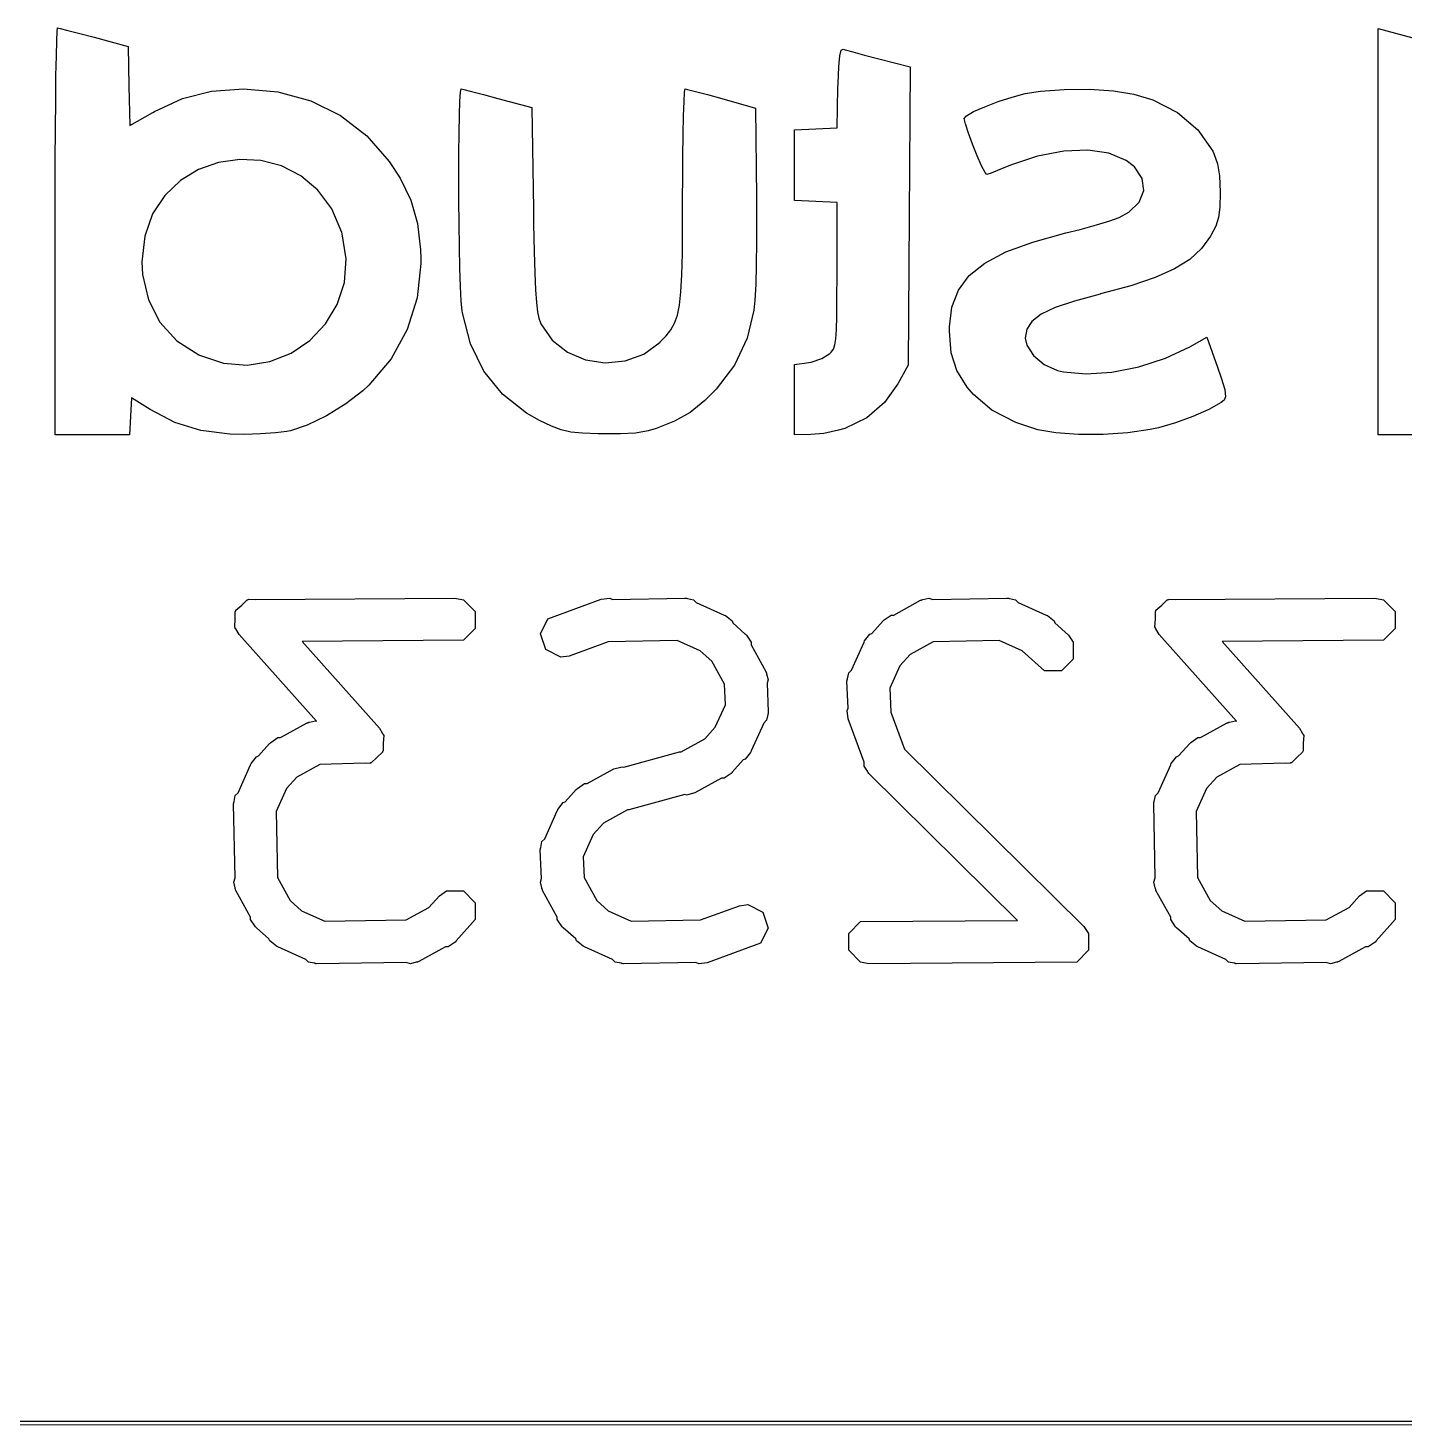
# Model space of a CAD drawing. Extents: x 139.1 to 157.9, y -115.6 to -94.4.
# Drawn here: x 145.285 to 148.628, y -115.576 to -112.181 of the extents above; entities that cross this region are included whole.
import ezdxf

# ---------------------------------------------------------------- set-up
doc = ezdxf.new("R2010")
doc.units = 0
doc.layers.add('BLACK', color=7, linetype='CONTINUOUS')

msp = doc.modelspace()

# ---------------------------------------------------------------- linework, layer by layer
at = {"layer": 'BLACK', "linetype": 'CONTINUOUS'}
for p, q in [((145.354484, -112.211873), (145.355528, -112.188871)), ((145.355528, -112.188871), (145.356635, -112.180928)), ((145.356635, -112.180928), (145.362388, -112.182089)), ((145.362388, -112.182089), (145.381557, -112.18683)), ((145.381557, -112.18683), (145.410384, -112.194357)), ((145.410384, -112.194357), (145.44523, -112.203735)), ((145.44523, -112.203735), (145.527644, -112.226205)), ((148.5646, -112.676058), (148.5646, -112.182555)), ((148.5646, -112.182555), (148.649075, -112.205079)), ((145.353522, -112.248511), (145.354484, -112.211873)), ((145.527644, -112.226205), (145.529959, -112.322119)), ((147.256743, -112.248883), (147.260152, -112.235143)), ((147.260152, -112.235143), (147.264788, -112.232301)), ((147.264788, -112.232301), (147.269597, -112.233838)), ((147.269597, -112.233838), (147.288569, -112.239176)), ((147.288569, -112.239176), (147.317214, -112.246837)), ((145.352659, -112.297363), (145.353522, -112.248511)), ((147.252684, -112.316029), (147.25433, -112.275264)), ((147.25433, -112.275264), (147.256743, -112.248883)), ((147.317214, -112.246837), (147.351445, -112.255717)), ((147.351445, -112.255717), (147.428069, -112.275315)), ((147.428069, -112.275315), (147.425618, -112.637963)), ((145.351912, -112.357005), (145.352659, -112.297363)), ((145.529959, -112.322119), (145.532274, -112.418034)), ((145.659749, -112.35242), (145.730074, -112.334594)), ((145.730074, -112.334594), (145.807852, -112.328937)), ((145.807852, -112.328937), (145.891554, -112.336114)), ((145.891554, -112.336114), (145.97145, -112.358001)), ((146.333872, -112.358896), (146.335423, -112.337009)), ((146.335423, -112.337009), (146.337362, -112.329274)), ((146.337362, -112.329274), (146.343115, -112.330434)), ((146.343115, -112.330434), (146.362284, -112.335176)), ((146.362284, -112.335176), (146.391111, -112.342705)), ((146.391111, -112.342705), (146.425957, -112.352085)), ((146.878388, -112.359399), (146.879773, -112.337047)), ((146.879773, -112.337047), (146.881294, -112.329202)), ((146.881294, -112.329202), (146.887088, -112.33038)), ((146.887088, -112.33038), (146.906267, -112.335227)), ((146.906267, -112.335227), (146.935077, -112.34294)), ((146.935077, -112.34294), (146.969889, -112.352562)), ((147.250097, -112.423713), (147.252426, -112.326098)), ((147.252426, -112.326098), (147.252684, -112.316029)), ((147.67533, -112.348868), (147.707495, -112.340606)), ((147.707495, -112.340606), (147.744172, -112.334708)), ((147.744172, -112.334708), (147.802128, -112.330316)), ((147.802128, -112.330316), (147.863603, -112.33005)), ((147.863603, -112.33005), (147.922096, -112.333881)), ((147.922096, -112.333881), (147.971108, -112.34178)), ((147.971108, -112.34178), (148.017453, -112.355938)), ((145.351301, -112.426014), (145.351912, -112.357005)), ((145.591953, -112.383692), (145.659749, -112.35242)), ((145.97145, -112.358001), (146.044031, -112.393983)), ((146.332696, -112.392611), (146.333872, -112.358896)), ((146.425957, -112.352085), (146.508371, -112.374559)), ((146.508371, -112.374559), (146.512491, -112.621654)), ((146.877187, -112.394285), (146.878388, -112.359399)), ((146.969889, -112.352562), (147.052303, -112.375656)), ((147.052303, -112.375656), (147.054591, -112.593357)), ((147.582071, -112.384361), (147.608941, -112.372244)), ((147.608941, -112.372244), (147.641253, -112.359914)), ((147.641253, -112.359914), (147.67533, -112.348868)), ((148.017453, -112.355938), (148.077687, -112.386715)), ((145.532274, -112.418034), (145.587649, -112.386144)), ((145.587649, -112.386144), (145.591953, -112.383692)), ((146.044031, -112.393983), (146.108053, -112.443441)), ((146.331885, -112.435827), (146.332696, -112.392611)), ((146.876216, -112.43973), (146.877187, -112.394285)), ((147.559149, -112.401056), (147.564321, -112.394766)), ((147.561971, -112.414281), (147.559149, -112.401056)), ((147.564321, -112.394766), (147.582071, -112.384361)), ((148.077687, -112.386715), (148.126475, -112.428417)), ((145.350842, -112.502967), (145.351301, -112.426014)), ((146.108053, -112.443441), (146.162273, -112.505754)), ((146.331428, -112.486218), (146.331885, -112.435827)), ((146.875524, -112.493758), (146.876216, -112.43973)), ((147.147079, -112.42862), (147.198588, -112.426167)), ((147.147079, -112.514368), (147.147079, -112.42862)), ((147.198588, -112.426167), (147.250097, -112.423713)), ((147.569308, -112.436555), (147.561971, -112.414281)), ((147.579468, -112.46369), (147.569308, -112.436555)), ((148.126475, -112.428417), (148.162778, -112.480295)), ((147.590759, -112.491501), (147.579468, -112.46369)), ((147.800794, -112.480027), (147.737595, -112.4923)), ((147.859202, -112.477696), (147.800794, -112.480027)), ((147.910491, -112.485276), (147.859202, -112.477696)), ((148.162778, -112.480295), (148.165808, -112.486347)), ((145.350554, -112.586441), (145.350842, -112.502967)), ((145.747767, -112.507674), (145.699054, -112.524915)), ((145.798934, -112.500286), (145.747767, -112.507674)), ((145.850583, -112.503028), (145.798934, -112.500286)), ((145.900739, -112.516175), (145.850583, -112.503028)), ((146.162273, -112.505754), (146.188559, -112.54574)), ((146.331316, -112.541461), (146.331428, -112.486218)), ((146.875159, -112.554395), (146.875524, -112.493758)), ((147.147079, -112.600117), (147.147079, -112.514368)), ((147.60149, -112.5158), (147.590759, -112.491501)), ((147.609969, -112.532403), (147.60149, -112.5158)), ((147.671935, -112.514546), (147.645945, -112.525124)), ((147.737595, -112.4923), (147.671935, -112.514546)), ((147.95233, -112.502735), (147.910491, -112.485276)), ((147.97263, -112.518632), (147.95233, -112.502735)), ((148.165808, -112.486347), (148.174765, -112.510882)), ((148.174765, -112.510882), (148.179472, -112.540288)), ((145.699054, -112.524915), (145.654772, -112.551733)), ((145.947427, -112.540004), (145.900739, -112.516175)), ((145.988674, -112.574791), (145.947427, -112.540004)), ((146.188559, -112.54574), (146.215067, -112.599626)), ((146.331536, -112.599227), (146.331316, -112.541461)), ((147.614221, -112.537322), (147.609969, -112.532403)), ((147.624805, -112.533473), (147.614221, -112.537322)), ((147.645945, -112.525124), (147.624805, -112.533473)), ((147.991803, -112.547001), (147.97263, -112.518632)), ((147.995509, -112.576301), (147.991803, -112.547001)), ((148.179472, -112.540288), (148.180973, -112.5803)), ((145.654772, -112.551733), (145.616893, -112.587852)), ((146.022504, -112.620813), (145.988674, -112.574791)), ((146.875113, -112.585524), (146.875159, -112.554395)), ((147.984447, -112.60424), (147.995509, -112.576301)), ((148.180977, -112.580986), (148.180368, -112.616532)), ((148.180973, -112.5803), (148.180977, -112.580986)), ((145.350454, -112.675012), (145.350554, -112.586441)), ((145.616893, -112.587852), (145.587392, -112.632995)), ((146.215067, -112.599626), (146.23096, -112.655805)), ((146.332079, -112.657193), (146.331536, -112.599227)), ((146.874995, -112.664774), (146.875113, -112.585524)), ((147.054591, -112.593357), (147.054884, -112.638278)), ((147.198588, -112.60257), (147.147079, -112.600117)), ((147.250097, -112.605024), (147.198588, -112.60257)), ((147.250097, -112.779938), (147.250097, -112.605024)), ((147.959313, -112.628526), (147.984447, -112.60424)), ((148.180368, -112.616532), (148.177275, -112.641735)), ((145.587392, -112.632995), (145.568244, -112.686886)), ((146.046945, -112.678346), (146.022504, -112.620813)), ((146.512491, -112.621654), (146.513119, -112.657625)), ((147.054884, -112.638278), (147.054711, -112.699816)), ((147.425618, -112.637963), (147.423166, -113.000611)), ((147.880156, -112.659409), (147.913317, -112.649321)), ((147.913317, -112.649321), (147.935233, -112.641492)), ((147.935233, -112.641492), (147.959313, -112.628526)), ((148.177275, -112.641735), (148.170411, -112.662596)), ((145.350454, -112.675076), (145.350454, -112.675012)), ((145.350454, -113.16956), (145.350454, -112.675076)), ((146.047785, -112.681186), (146.046945, -112.678346)), ((146.057804, -112.74188), (146.047785, -112.681186)), ((146.23096, -112.655805), (146.238408, -112.720403)), ((146.332935, -112.713033), (146.332079, -112.657193)), ((146.513119, -112.657625), (146.514508, -112.724146)), ((146.87445, -112.729406), (146.874995, -112.664774)), ((147.725749, -112.701256), (147.806392, -112.679046)), ((147.806392, -112.679046), (147.840574, -112.670348)), ((147.840574, -112.670348), (147.880156, -112.659409)), ((148.158488, -112.685115), (148.157553, -112.686693)), ((148.170411, -112.662596), (148.158488, -112.685115)), ((148.5646, -113.16956), (148.5646, -112.676058)), ((145.568244, -112.686886), (145.561423, -112.749248)), ((146.334091, -112.764421), (146.332935, -112.713033)), ((147.054711, -112.699816), (147.053906, -112.756263)), ((147.660424, -112.725304), (147.725749, -112.701256)), ((148.135432, -112.717136), (148.107064, -112.743339)), ((148.157553, -112.686693), (148.135432, -112.717136)), ((145.561423, -112.749248), (145.563013, -112.779945)), ((146.053184, -112.799625), (146.057804, -112.74188)), ((146.239139, -112.753438), (146.230329, -112.836531)), ((146.238408, -112.720403), (146.238883, -112.74188)), ((146.238883, -112.74188), (146.239139, -112.753438)), ((146.514508, -112.724146), (146.516037, -112.776868)), ((146.873197, -112.781286), (146.87445, -112.729406)), ((147.571153, -112.782776), (147.609273, -112.752155)), ((147.609273, -112.752155), (147.660424, -112.725304)), ((148.107064, -112.743339), (148.07041, -112.766384)), ((145.563013, -112.779945), (145.57713, -112.841859)), ((146.335538, -112.809032), (146.334091, -112.764421)), ((146.516037, -112.776868), (146.517821, -112.817627)), ((146.870952, -112.822279), (146.873197, -112.781286)), ((147.053906, -112.756263), (147.052535, -112.804772)), ((147.250021, -112.838083), (147.250097, -112.779938)), ((147.544922, -112.818131), (147.571153, -112.782776)), ((148.02343, -112.787352), (147.964087, -112.807326)), ((148.07041, -112.766384), (148.02343, -112.787352)), ((146.035691, -112.85293), (146.053184, -112.799625)), ((146.337266, -112.844539), (146.335538, -112.809032)), ((146.517821, -112.817627), (146.519975, -112.848257)), ((147.052535, -112.804772), (147.050661, -112.842495)), ((147.529436, -112.859188), (147.544922, -112.818131)), ((147.964087, -112.807326), (147.890341, -112.827388)), ((145.57713, -112.841859), (145.605141, -112.896026)), ((146.007093, -112.900301), (146.035691, -112.85293)), ((146.230329, -112.836531), (146.206136, -112.913895)), ((146.339262, -112.868618), (146.337266, -112.844539)), ((146.519975, -112.848257), (146.522614, -112.870593)), ((146.862353, -112.879063), (146.867431, -112.85425)), ((146.867431, -112.85425), (146.870952, -112.822279)), ((147.050661, -112.842495), (147.048351, -112.866587)), ((147.249655, -112.882025), (147.250021, -112.838083)), ((147.827047, -112.844571), (147.779826, -112.860618)), ((147.88906, -112.827709), (147.827047, -112.844571)), ((147.890341, -112.827388), (147.88906, -112.827709)), ((146.339848, -112.872869), (146.339262, -112.868618)), ((146.35942, -112.948634), (146.339848, -112.872869)), ((146.522614, -112.870593), (146.525853, -112.88647)), ((146.525853, -112.88647), (146.529807, -112.897722)), ((146.855435, -112.898585), (146.862353, -112.879063)), ((147.048351, -112.866587), (147.031807, -112.935058)), ((147.248794, -112.914042), (147.249655, -112.882025)), ((147.523552, -112.906912), (147.529436, -112.859188)), ((147.745828, -112.876776), (147.723486, -112.89397)), ((147.779826, -112.860618), (147.745828, -112.876776)), ((145.605141, -112.896026), (145.646182, -112.941029)), ((145.969157, -112.940247), (146.007093, -112.900301)), ((146.206136, -112.913895), (146.166756, -112.985017)), ((146.529807, -112.897722), (146.530897, -112.900063)), ((146.530897, -112.900063), (146.558077, -112.939458)), ((146.834942, -112.929211), (146.846392, -112.914679)), ((146.846392, -112.914679), (146.855435, -112.898585)), ((147.247233, -112.936412), (147.248794, -112.914042)), ((147.523432, -112.918197), (147.523552, -112.906912)), ((147.527723, -112.970528), (147.523432, -112.918197)), ((147.711231, -112.913122), (147.707495, -112.935159)), ((147.723486, -112.89397), (147.711231, -112.913122)), ((145.646182, -112.941029), (145.69939, -112.97545)), ((145.92365, -112.971275), (145.969157, -112.940247)), ((146.392213, -113.014996), (146.35942, -112.948634)), ((146.558077, -112.939458), (146.595279, -112.968664)), ((146.78092, -112.973484), (146.820691, -112.944158)), ((146.820691, -112.944158), (146.820802, -112.944046)), ((146.820802, -112.944046), (146.834942, -112.929211)), ((147.031807, -112.935058), (147.001212, -113.000505)), ((147.241187, -112.961331), (147.244766, -112.951416)), ((147.244766, -112.951416), (147.247233, -112.936412)), ((147.707495, -112.935159), (147.710939, -112.951963)), ((147.710939, -112.951963), (147.727212, -112.976993)), ((148.047979, -112.983816), (148.106917, -112.956161)), ((148.106917, -112.956161), (148.148846, -112.932497)), ((148.148846, -112.932497), (148.174753, -113.005239)), ((145.69939, -112.97545), (145.701259, -112.976349)), ((145.701259, -112.976349), (145.759377, -112.995921)), ((145.87234, -112.991891), (145.92365, -112.971275)), ((146.166756, -112.985017), (146.112383, -113.049387)), ((146.595279, -112.968664), (146.639334, -112.987176)), ((146.639334, -112.987176), (146.687073, -112.994488)), ((146.687073, -112.994488), (146.735324, -112.990092)), ((146.735324, -112.990092), (146.78092, -112.973484)), ((147.187168, -112.993076), (147.213321, -112.984501)), ((147.213321, -112.984501), (147.232763, -112.972172)), ((147.232763, -112.972172), (147.236291, -112.968436)), ((147.236291, -112.968436), (147.241187, -112.961331)), ((147.541301, -113.013747), (147.527723, -112.970528)), ((147.727212, -112.976993), (147.753481, -112.998588)), ((147.983596, -113.004427), (148.047979, -112.983816)), ((145.759377, -112.995921), (145.816993, -113.000604)), ((145.816993, -113.000604), (145.87234, -112.991891)), ((146.437731, -113.071262), (146.392213, -113.014996)), ((147.001212, -113.000505), (146.956622, -113.058487)), ((147.147079, -112.998661), (147.181254, -112.994077)), ((147.147079, -113.08411), (147.147079, -112.998661)), ((147.181254, -112.994077), (147.187168, -112.993076)), ((147.423166, -113.000611), (147.397573, -113.045734)), ((147.566346, -113.053615), (147.541301, -113.013747)), ((147.753481, -112.998588), (147.785999, -113.013032)), ((147.785999, -113.013032), (147.8004, -113.016454)), ((147.8004, -113.016454), (147.855544, -113.021502)), ((147.855544, -113.021502), (147.91803, -113.017241)), ((147.91803, -113.017241), (147.983596, -113.004427)), ((148.174753, -113.005239), (148.183699, -113.031267)), ((146.112383, -113.049387), (146.097838, -113.06274)), ((146.956622, -113.058487), (146.92907, -113.086057)), ((147.397573, -113.045734), (147.365676, -113.091061)), ((147.581478, -113.071487), (147.566346, -113.053615)), ((148.183699, -113.031267), (148.191995, -113.059892)), ((145.535885, -113.079822), (145.533414, -113.124691)), ((145.581213, -113.108485), (145.535885, -113.079822)), ((146.097838, -113.06274), (146.056513, -113.094257)), ((146.495477, -113.116739), (146.437731, -113.071262)), ((146.92907, -113.086057), (146.893261, -113.115278)), ((147.147079, -113.16956), (147.147079, -113.08411)), ((147.365676, -113.091061), (147.322627, -113.128254)), ((147.626181, -113.109412), (147.581478, -113.071487)), ((148.18307, -113.091405), (148.153436, -113.107815)), ((148.191017, -113.085707), (148.18307, -113.091405)), ((148.194281, -113.077277), (148.191017, -113.085707)), ((148.191995, -113.059892), (148.194281, -113.077277)), ((145.533414, -113.124691), (145.530942, -113.16956)), ((145.641251, -113.140017), (145.581213, -113.108485)), ((146.009804, -113.123176), (145.963197, -113.146294)), ((146.056513, -113.094257), (146.009804, -113.123176)), ((146.527489, -113.134579), (146.495477, -113.116739)), ((146.893261, -113.115278), (146.855688, -113.136717)), ((147.684212, -113.139604), (147.626181, -113.109412)), ((148.114785, -113.124921), (148.072209, -113.140594)), ((148.153436, -113.107815), (148.114785, -113.124921)), ((145.704293, -113.159518), (145.641251, -113.140017)), ((145.774665, -113.168122), (145.704293, -113.159518)), ((145.92218, -113.16041), (145.913855, -113.161978)), ((145.963197, -113.146294), (145.92218, -113.16041)), ((146.556797, -113.14854), (146.527489, -113.134579)), ((146.580305, -113.157605), (146.556797, -113.14854)), ((146.603382, -113.162956), (146.580305, -113.157605)), ((146.79109, -113.159823), (146.760785, -113.165277)), ((146.81053, -113.154185), (146.79109, -113.159823)), ((146.855688, -113.136717), (146.81053, -113.154185)), ((147.253364, -113.158684), (147.217814, -113.166205)), ((147.269011, -113.153949), (147.253364, -113.158684)), ((147.322627, -113.128254), (147.269011, -113.153949)), ((147.737933, -113.157266), (147.684212, -113.139604)), ((147.78209, -113.164924), (147.737933, -113.157266)), ((148.010736, -113.157034), (147.956555, -113.164617)), ((148.0308, -113.152705), (148.010736, -113.157034)), ((148.072209, -113.140594), (148.0308, -113.152705)), ((145.440698, -113.16956), (145.350454, -113.16956)), ((145.530942, -113.16956), (145.440698, -113.16956)), ((145.81078, -113.168732), (145.774665, -113.168122)), ((145.849532, -113.167574), (145.81078, -113.168732)), ((145.885799, -113.165181), (145.849532, -113.167574)), ((145.913855, -113.161978), (145.885799, -113.165181)), ((146.631394, -113.165773), (146.603382, -113.162956)), ((146.66971, -113.167238), (146.631394, -113.165773)), ((146.676729, -113.167415), (146.66971, -113.167238)), ((146.724372, -113.167639), (146.676729, -113.167415)), ((146.760785, -113.165277), (146.724372, -113.167639)), ((147.186226, -113.169291), (147.147079, -113.16956)), ((147.217814, -113.166205), (147.186226, -113.169291)), ((147.83684, -113.168646), (147.78209, -113.164924)), ((147.896793, -113.168515), (147.83684, -113.168646)), ((147.956555, -113.164617), (147.896793, -113.168515)), ((148.650742, -113.16956), (148.5646, -113.16956)), ((145.836835, -113.570152), (146.321869, -113.566251)), ((146.321869, -113.566251), (146.342281, -113.570311)), ((146.677534, -113.568988), (146.698183, -113.566385)), ((146.698183, -113.566385), (146.704823, -113.569705)), ((146.704823, -113.569705), (146.880669, -113.566251)), ((146.880669, -113.566251), (146.883288, -113.566772)), ((146.883288, -113.566772), (146.88445, -113.566385)), ((146.88445, -113.566385), (146.886891, -113.567488)), ((146.886891, -113.567488), (146.901081, -113.570311)), ((147.458783, -113.570262), (147.472942, -113.566385)), ((147.472942, -113.566385), (147.483138, -113.569784)), ((147.483138, -113.569784), (147.662989, -113.566251)), ((147.662989, -113.566251), (147.665608, -113.566772)), ((147.665608, -113.566772), (147.66677, -113.566385)), ((147.66677, -113.566385), (147.669211, -113.567488)), ((147.669211, -113.567488), (147.683401, -113.570311)), ((148.072036, -113.570152), (148.55707, -113.566251)), ((148.55707, -113.566251), (148.577482, -113.570311)), ((145.788295, -113.599179), (145.789635, -113.597838)), ((145.788295, -113.617955), (145.788295, -113.599179)), ((145.789635, -113.597838), (145.789762, -113.595945)), ((145.789762, -113.595945), (145.803895, -113.583578)), ((145.803895, -113.583578), (145.817163, -113.570311)), ((145.817163, -113.570311), (145.819076, -113.570295)), ((145.819076, -113.570295), (145.820485, -113.569063)), ((145.820485, -113.569063), (145.836835, -113.570152)), ((146.342281, -113.570311), (146.371149, -113.599179)), ((146.371149, -113.599179), (146.371149, -113.640003)), ((146.547694, -113.616548), (146.677534, -113.568988)), ((146.901081, -113.570311), (146.907634, -113.576864)), ((146.907634, -113.576864), (146.975556, -113.607564)), ((147.387979, -113.607564), (147.452869, -113.571882)), ((147.452869, -113.571882), (147.455445, -113.571176)), ((147.455445, -113.571176), (147.456311, -113.570311)), ((147.456311, -113.570311), (147.458783, -113.570262)), ((147.683401, -113.570311), (147.689954, -113.576864)), ((147.689954, -113.576864), (147.757876, -113.607564)), ((148.023496, -113.599179), (148.024836, -113.597838)), ((148.023496, -113.617955), (148.023496, -113.599179)), ((148.024836, -113.597838), (148.024963, -113.595945)), ((148.024963, -113.595945), (148.039096, -113.583578)), ((148.039096, -113.583578), (148.052364, -113.570311)), ((148.052364, -113.570311), (148.054277, -113.570295)), ((148.054277, -113.570295), (148.055686, -113.569063)), ((148.055686, -113.569063), (148.072036, -113.570152)), ((148.577482, -113.570311), (148.60635, -113.599179)), ((148.60635, -113.599179), (148.60635, -113.640003)), ((145.787047, -113.636681), (145.788295, -113.617955)), ((146.529436, -113.653063), (146.547694, -113.616548)), ((146.975556, -113.607564), (146.975589, -113.607565)), ((146.975589, -113.607565), (146.975622, -113.607594)), ((146.975622, -113.607594), (146.97903, -113.609135)), ((146.97903, -113.609135), (146.995471, -113.621895)), ((146.995471, -113.621895), (146.997114, -113.626825)), ((146.997114, -113.626825), (147.027195, -113.653741)), ((147.334943, -113.652159), (147.361859, -113.622077)), ((147.361859, -113.622077), (147.36192, -113.621895)), ((147.36192, -113.621895), (147.362121, -113.621784)), ((147.362121, -113.621784), (147.364498, -113.619128)), ((147.364498, -113.619128), (147.381802, -113.607565)), ((147.381802, -113.607565), (147.387979, -113.607564)), ((147.757876, -113.607564), (147.757909, -113.607565)), ((147.757909, -113.607565), (147.757942, -113.607594)), ((147.757942, -113.607594), (147.76135, -113.609135)), ((147.76135, -113.609135), (147.777791, -113.621895)), ((147.777791, -113.621895), (147.779434, -113.626825)), ((147.779434, -113.626825), (147.812466, -113.656381)), ((148.022248, -113.636681), (148.023496, -113.617955)), ((145.788295, -113.638848), (145.787047, -113.636681)), ((145.788295, -113.640003), (145.788295, -113.638848)), ((145.789863, -113.641571), (145.788295, -113.640003)), ((145.797433, -113.654716), (145.789863, -113.641571)), ((145.985298, -113.865242), (145.797433, -113.654716)), ((146.342281, -113.668871), (145.950674, -113.672021)), ((146.371149, -113.640003), (146.342281, -113.668871)), ((146.542346, -113.691792), (146.529436, -113.653063)), ((146.861989, -113.669638), (146.694402, -113.672931)), ((146.917795, -113.694863), (146.861989, -113.669638)), ((147.027195, -113.653741), (147.027378, -113.653802)), ((147.027378, -113.653802), (147.027488, -113.654003)), ((147.027488, -113.654003), (147.030146, -113.656381)), ((147.030146, -113.656381), (147.041709, -113.673686)), ((147.315714, -113.67365), (147.317255, -113.670243)), ((147.317255, -113.670243), (147.330015, -113.653802)), ((147.330015, -113.653802), (147.334943, -113.652159)), ((147.644309, -113.669638), (147.483828, -113.672791)), ((147.700115, -113.694863), (147.644309, -113.669638)), ((147.812466, -113.656381), (147.824029, -113.673686)), ((148.023496, -113.638848), (148.022248, -113.636681)), ((148.023496, -113.640003), (148.023496, -113.638848)), ((148.025064, -113.641571), (148.023496, -113.640003)), ((148.032634, -113.654716), (148.025064, -113.641571)), ((148.220499, -113.865242), (148.032634, -113.654716)), ((148.577482, -113.668871), (148.185875, -113.672021)), ((148.60635, -113.640003), (148.577482, -113.668871)), ((145.950674, -113.672021), (146.138491, -113.882493)), ((146.578861, -113.71005), (146.542346, -113.691792)), ((146.693972, -113.672845), (146.599509, -113.707447)), ((146.694402, -113.672931), (146.693972, -113.672845)), ((146.945805, -113.719925), (146.917795, -113.694863)), ((147.041709, -113.673686), (147.041708, -113.679862)), ((147.041708, -113.679862), (147.077391, -113.744749)), ((147.284982, -113.741638), (147.315683, -113.67372)), ((147.315683, -113.673686), (147.315714, -113.67365)), ((147.315683, -113.67372), (147.315683, -113.673686)), ((147.428044, -113.703467), (147.402981, -113.731479)), ((147.483828, -113.672791), (147.428044, -113.703467)), ((147.754335, -113.743377), (147.700115, -113.694863)), ((147.824029, -113.673686), (147.824028, -113.714511)), ((148.185875, -113.672021), (148.373692, -113.882493)), ((146.599509, -113.707447), (146.578861, -113.71005)), ((146.976659, -113.776034), (146.945805, -113.719925)), ((147.402981, -113.731479), (147.378582, -113.785455)), ((147.824028, -113.714511), (147.795161, -113.743378)), ((147.077391, -113.744749), (147.078096, -113.747326)), ((147.078096, -113.747326), (147.078962, -113.748192)), ((147.078962, -113.748192), (147.079078, -113.75091)), ((147.079078, -113.75091), (147.082888, -113.764822)), ((147.082888, -113.764822), (147.080038, -113.773369)), ((147.274369, -113.768604), (147.27489, -113.765983)), ((147.277166, -113.834003), (147.274369, -113.768604)), ((147.274503, -113.764822), (147.275607, -113.762379)), ((147.27489, -113.765983), (147.274503, -113.764822)), ((147.275607, -113.762379), (147.278429, -113.748192)), ((147.278429, -113.748192), (147.284982, -113.741638)), ((147.795161, -113.743378), (147.754335, -113.743377)), ((146.978808, -113.826259), (146.976659, -113.776034)), ((147.080038, -113.773369), (147.083022, -113.843111)), ((147.378582, -113.785455), (147.381049, -113.843111)), ((146.954408, -113.880239), (146.978808, -113.826259)), ((147.274503, -113.83933), (147.277166, -113.834003)), ((147.277106, -113.859979), (147.274503, -113.83933)), ((145.897847, -113.905591), (145.962735, -113.869909)), ((145.962735, -113.869909), (145.965311, -113.869203)), ((145.965311, -113.869203), (145.966177, -113.868338)), ((145.966177, -113.868338), (145.968761, -113.868258)), ((145.968761, -113.868258), (145.982808, -113.864412)), ((145.982808, -113.864412), (145.985298, -113.865242)), ((147.072408, -113.870076), (147.041709, -113.937996)), ((147.078962, -113.863523), (147.072408, -113.870076)), ((147.081784, -113.849333), (147.078962, -113.863523)), ((147.082888, -113.846892), (147.081784, -113.849333)), ((147.083022, -113.843111), (147.0825, -113.84573)), ((147.0825, -113.84573), (147.082888, -113.846892)), ((147.315683, -113.965293), (147.277106, -113.859979)), ((147.381049, -113.843111), (147.380963, -113.84354)), ((147.380963, -113.84354), (147.414075, -113.933936)), ((148.133048, -113.905591), (148.197936, -113.869909)), ((148.197936, -113.869909), (148.200512, -113.869203)), ((148.200512, -113.869203), (148.201378, -113.868338)), ((148.201378, -113.868338), (148.203962, -113.868258)), ((148.203962, -113.868258), (148.218009, -113.864412)), ((148.218009, -113.864412), (148.220499, -113.865242)), ((145.874365, -113.917154), (145.891669, -113.905591)), ((145.891669, -113.905591), (145.897847, -113.905591)), ((146.138491, -113.882493), (146.14606, -113.895637)), ((146.14606, -113.895637), (146.147629, -113.897206)), ((146.147629, -113.897206), (146.147629, -113.89836)), ((146.147629, -113.89836), (146.148877, -113.900528)), ((146.148877, -113.900528), (146.147629, -113.919253)), ((146.929348, -113.908247), (146.954408, -113.880239)), ((148.109566, -113.917154), (148.12687, -113.905591)), ((148.12687, -113.905591), (148.133048, -113.905591)), ((148.373692, -113.882493), (148.381261, -113.895637)), ((148.381261, -113.895637), (148.38283, -113.897206)), ((148.38283, -113.897206), (148.38283, -113.89836)), ((148.38283, -113.89836), (148.384078, -113.900528)), ((148.384078, -113.900528), (148.38283, -113.919253)), ((145.844809, -113.950185), (145.871725, -113.920104)), ((145.871725, -113.920104), (145.871786, -113.919922)), ((145.871786, -113.919922), (145.871987, -113.919811)), ((145.871987, -113.919811), (145.874365, -113.917154)), ((146.146162, -113.941264), (146.132028, -113.95363)), ((146.146288, -113.93937), (146.146162, -113.941264)), ((146.147629, -113.93803), (146.146288, -113.93937)), ((146.147629, -113.919253), (146.147629, -113.93803)), ((146.732242, -113.977628), (146.867732, -113.940377)), ((146.867732, -113.940377), (146.871229, -113.940206)), ((146.871229, -113.940206), (146.929348, -113.908247)), ((147.040138, -113.941472), (147.027378, -113.957914)), ((147.041677, -113.938066), (147.040138, -113.941472)), ((147.041709, -113.938031), (147.041677, -113.938066)), ((147.041709, -113.937996), (147.041709, -113.938031)), ((147.414075, -113.933936), (147.84972, -114.364194)), ((148.08001, -113.950185), (148.106926, -113.920104)), ((148.106926, -113.920104), (148.106987, -113.919922)), ((148.106987, -113.919922), (148.107188, -113.919811)), ((148.107188, -113.919811), (148.109566, -113.917154)), ((148.381363, -113.941264), (148.367229, -113.95363)), ((148.381489, -113.93937), (148.381363, -113.941264)), ((148.38283, -113.93803), (148.381489, -113.93937)), ((148.38283, -113.919253), (148.38283, -113.93803)), ((145.794848, -114.039665), (145.825549, -113.971746)), ((145.825549, -113.971711), (145.825581, -113.971674)), ((145.825549, -113.971746), (145.825549, -113.971711)), ((145.825581, -113.971674), (145.827121, -113.968269)), ((145.827121, -113.968269), (145.839881, -113.951828)), ((145.839881, -113.951828), (145.844809, -113.950185)), ((145.993845, -113.970735), (145.937909, -114.001494)), ((146.103669, -113.967361), (145.993845, -113.970735)), ((146.115439, -113.968146), (146.103669, -113.967361)), ((146.116796, -113.966958), (146.115439, -113.968146)), ((146.118761, -113.966898), (146.116796, -113.966958)), ((146.132028, -113.95363), (146.118761, -113.966898)), ((147.022447, -113.959557), (146.995531, -113.989639)), ((147.027378, -113.957914), (147.022447, -113.959557)), ((147.315683, -113.975284), (147.315683, -113.965293)), ((147.323782, -113.987404), (147.315683, -113.975284)), ((148.030049, -114.039665), (148.06075, -113.971746)), ((148.06075, -113.971711), (148.060782, -113.971674)), ((148.06075, -113.971746), (148.06075, -113.971711)), ((148.060782, -113.971674), (148.062322, -113.968269)), ((148.062322, -113.968269), (148.075082, -113.951828)), ((148.075082, -113.951828), (148.08001, -113.950185)), ((148.229046, -113.970735), (148.17311, -114.001494)), ((148.33887, -113.967361), (148.229046, -113.970735)), ((148.35064, -113.968146), (148.33887, -113.967361)), ((148.351997, -113.966958), (148.35064, -113.968146)), ((148.353962, -113.966898), (148.351997, -113.966958)), ((148.367229, -113.95363), (148.353962, -113.966898)), ((145.937909, -114.001494), (145.912849, -114.029502)), ((146.642914, -114.017351), (146.707802, -113.981669)), ((146.707802, -113.981669), (146.727875, -113.976172)), ((146.727875, -113.976172), (146.732242, -113.977628)), ((146.96941, -114.004151), (146.904523, -114.039833)), ((146.975589, -114.004151), (146.96941, -114.004151)), ((146.992893, -113.992588), (146.975589, -114.004151)), ((146.995271, -113.989929), (146.992893, -113.992588)), ((146.995471, -113.98982), (146.995271, -113.989929)), ((146.995531, -113.989639), (146.995471, -113.98982)), ((147.324667, -113.98982), (147.323782, -113.987404)), ((147.325762, -113.990367), (147.324667, -113.98982)), ((147.327246, -113.992588), (147.325762, -113.990367)), ((147.688689, -114.349562), (147.327246, -113.992588)), ((148.17311, -114.001494), (148.14805, -114.029502)), ((145.788295, -114.046219), (145.794848, -114.039665)), ((145.912849, -114.029502), (145.887622, -114.085311)), ((146.589876, -114.061945), (146.616792, -114.031864)), ((146.616792, -114.031864), (146.616853, -114.031682)), ((146.616853, -114.031682), (146.617054, -114.031571)), ((146.617054, -114.031571), (146.619432, -114.028914)), ((146.619432, -114.028914), (146.636736, -114.017351)), ((146.636736, -114.017351), (146.642914, -114.017351)), ((146.904523, -114.039833), (146.88445, -114.04533)), ((148.023496, -114.046219), (148.030049, -114.039665)), ((148.14805, -114.029502), (148.122823, -114.085311)), ((145.784235, -114.066631), (145.784756, -114.06401)), ((145.787768, -114.246482), (145.784235, -114.066631)), ((145.784369, -114.062849), (145.785473, -114.060406)), ((145.784756, -114.06401), (145.784369, -114.062849)), ((145.785473, -114.060406), (145.788295, -114.046219)), ((146.572188, -114.080029), (146.584948, -114.063588)), ((146.584948, -114.063588), (146.589876, -114.061945)), ((146.880082, -114.043874), (146.744593, -114.081125)), ((146.88445, -114.04533), (146.880082, -114.043874)), ((148.019436, -114.066631), (148.019957, -114.06401)), ((148.022969, -114.246482), (148.019436, -114.066631)), ((148.01957, -114.062849), (148.020674, -114.060406)), ((148.019957, -114.06401), (148.01957, -114.062849)), ((148.020674, -114.060406), (148.023496, -114.046219)), ((145.887622, -114.085311), (145.890775, -114.245792)), ((146.539915, -114.151425), (146.570616, -114.083506)), ((146.570616, -114.083471), (146.570648, -114.083434)), ((146.570616, -114.083506), (146.570616, -114.083471)), ((146.570648, -114.083434), (146.572188, -114.080029)), ((146.741094, -114.081295), (146.682976, -114.113254)), ((146.744593, -114.081125), (146.741094, -114.081295)), ((148.122823, -114.085311), (148.125976, -114.245792)), ((146.657916, -114.141262), (146.633515, -114.195244)), ((146.682976, -114.113254), (146.657916, -114.141262)), ((146.529302, -114.178391), (146.529823, -114.17577)), ((146.532285, -114.248132), (146.529302, -114.178391)), ((146.529436, -114.174609), (146.53054, -114.172166)), ((146.529823, -114.17577), (146.529436, -114.174609)), ((146.53054, -114.172166), (146.533362, -114.157979)), ((146.533362, -114.157979), (146.539915, -114.151425)), ((146.633515, -114.195244), (146.635664, -114.245468)), ((145.784369, -114.25668), (145.787768, -114.246482)), ((145.890775, -114.245792), (145.921454, -114.301579)), ((146.635664, -114.245468), (146.666521, -114.301579)), ((148.01957, -114.25668), (148.022969, -114.246482)), ((148.125976, -114.245792), (148.156655, -114.301579)), ((145.788246, -114.270836), (145.784369, -114.25668)), ((145.788295, -114.27331), (145.788246, -114.270836)), ((145.789161, -114.274176), (145.788295, -114.27331)), ((145.789867, -114.276753), (145.789161, -114.274176)), ((145.825549, -114.341638), (145.789867, -114.276753)), ((146.284152, -114.289687), (146.301456, -114.278124)), ((146.301456, -114.278124), (146.342282, -114.278124)), ((146.342282, -114.278124), (146.371149, -114.306991)), ((146.529436, -114.25668), (146.532285, -114.248132)), ((146.533245, -114.270588), (146.529436, -114.25668)), ((146.533362, -114.27331), (146.533245, -114.270588)), ((146.534228, -114.274176), (146.533362, -114.27331)), ((146.534934, -114.276753), (146.534228, -114.274176)), ((146.570616, -114.341638), (146.534934, -114.276753)), ((148.023447, -114.270836), (148.01957, -114.25668)), ((148.023496, -114.27331), (148.023447, -114.270836)), ((148.024362, -114.274176), (148.023496, -114.27331)), ((148.025068, -114.276753), (148.024362, -114.274176)), ((148.06075, -114.341638), (148.025068, -114.276753)), ((148.519353, -114.289687), (148.536657, -114.278124)), ((148.536657, -114.278124), (148.577483, -114.278124)), ((148.577483, -114.278124), (148.60635, -114.306991)), ((145.921454, -114.301579), (145.94946, -114.326637)), ((146.258788, -114.318033), (146.284152, -114.289687)), ((146.371149, -114.306991), (146.371149, -114.347817)), ((146.666521, -114.301579), (146.694527, -114.326637)), ((146.918351, -114.348656), (147.012814, -114.314055)), ((147.012814, -114.314055), (147.033463, -114.311452)), ((147.033463, -114.311452), (147.069978, -114.32971)), ((148.156655, -114.301579), (148.184661, -114.326637)), ((148.493989, -114.318033), (148.519353, -114.289687)), ((148.60635, -114.306991), (148.60635, -114.347817)), ((145.825549, -114.347816), (145.825549, -114.341638)), ((145.837111, -114.365121), (145.825549, -114.347816)), ((145.94946, -114.326637), (146.005518, -114.351976)), ((146.005518, -114.351976), (146.203042, -114.348688)), ((146.203042, -114.348688), (146.258788, -114.318033)), ((146.371149, -114.347817), (146.324971, -114.399424)), ((146.570616, -114.347816), (146.570616, -114.341638)), ((146.582178, -114.365121), (146.570616, -114.347816)), ((146.694527, -114.326637), (146.750335, -114.351863)), ((146.750335, -114.351863), (146.917922, -114.348571)), ((146.917922, -114.348571), (146.918351, -114.348656)), ((147.069978, -114.32971), (147.082888, -114.368439)), ((148.06075, -114.347816), (148.06075, -114.341638)), ((148.072312, -114.365121), (148.06075, -114.347816)), ((148.184661, -114.326637), (148.240719, -114.351976)), ((148.240719, -114.351976), (148.438243, -114.348688)), ((148.438243, -114.348688), (148.493989, -114.318033)), ((148.60635, -114.347817), (148.560172, -114.399424)), ((145.839772, -114.367502), (145.837111, -114.365121)), ((145.839881, -114.3677), (145.839772, -114.367502)), ((145.840059, -114.367759), (145.839881, -114.3677)), ((145.870142, -114.394676), (145.840059, -114.367759)), ((146.584839, -114.367502), (146.582178, -114.365121)), ((146.584948, -114.3677), (146.584839, -114.367502)), ((146.585126, -114.367759), (146.584948, -114.3677)), ((146.615209, -114.394676), (146.585126, -114.367759)), ((147.082888, -114.368439), (147.06463, -114.404954)), ((147.278429, -114.381499), (147.307297, -114.352631)), ((147.278429, -114.422323), (147.278429, -114.381499)), ((147.307297, -114.352631), (147.688689, -114.349562)), ((147.84972, -114.364194), (147.861283, -114.381498)), ((147.861283, -114.381498), (147.861283, -114.422324)), ((148.074973, -114.367502), (148.072312, -114.365121)), ((148.075082, -114.3677), (148.074973, -114.367502)), ((148.07526, -114.367759), (148.075082, -114.3677)), ((148.105343, -114.394676), (148.07526, -114.367759)), ((145.871786, -114.399607), (145.870142, -114.394676)), ((145.888228, -114.412367), (145.871786, -114.399607)), ((145.891633, -114.413906), (145.888228, -114.412367)), ((145.891668, -114.413937), (145.891633, -114.413906)), ((145.891701, -114.413937), (145.891668, -114.413937)), ((145.959623, -114.444637), (145.891701, -114.413937)), ((146.29885, -114.413938), (146.233963, -114.44962)), ((146.305028, -114.413938), (146.29885, -114.413938)), ((146.322332, -114.402375), (146.305028, -114.413938)), ((146.324709, -114.399717), (146.322332, -114.402375)), ((146.324911, -114.399607), (146.324709, -114.399717)), ((146.324971, -114.399424), (146.324911, -114.399607)), ((146.616853, -114.399607), (146.615209, -114.394676)), ((146.633295, -114.412367), (146.616853, -114.399607)), ((146.6367, -114.413906), (146.633295, -114.412367)), ((146.636735, -114.413937), (146.6367, -114.413906)), ((146.636768, -114.413937), (146.636735, -114.413937)), ((146.70469, -114.444637), (146.636768, -114.413937)), ((147.06463, -114.404954), (146.934789, -114.452514)), ((148.106987, -114.399607), (148.105343, -114.394676)), ((148.123429, -114.412367), (148.106987, -114.399607)), ((148.126834, -114.413906), (148.123429, -114.412367)), ((148.126869, -114.413937), (148.126834, -114.413906)), ((148.126902, -114.413937), (148.126869, -114.413937)), ((148.194824, -114.444637), (148.126902, -114.413937)), ((148.534051, -114.413938), (148.469164, -114.44962)), ((148.540229, -114.413938), (148.534051, -114.413938)), ((148.557533, -114.402375), (148.540229, -114.413938)), ((148.55991, -114.399717), (148.557533, -114.402375)), ((148.560112, -114.399607), (148.55991, -114.399717)), ((148.560172, -114.399424), (148.560112, -114.399607)), ((145.966177, -114.451191), (145.959623, -114.444637)), ((145.980366, -114.454013), (145.966177, -114.451191)), ((146.228078, -114.451231), (146.213891, -114.455117)), ((146.230521, -114.451191), (146.228078, -114.451231)), ((146.231386, -114.450325), (146.230521, -114.451191)), ((146.233963, -114.44962), (146.231386, -114.450325)), ((146.711244, -114.451191), (146.70469, -114.444637)), ((146.725433, -114.454013), (146.711244, -114.451191)), ((147.307297, -114.451191), (147.278429, -114.422323)), ((147.327709, -114.455251), (147.307297, -114.451191)), ((147.832415, -114.451191), (147.327709, -114.455251)), ((147.832416, -114.451191), (147.832415, -114.451191)), ((147.861283, -114.422324), (147.832416, -114.451191)), ((148.201378, -114.451191), (148.194824, -114.444637)), ((148.215567, -114.454013), (148.201378, -114.451191)), ((148.463279, -114.451231), (148.449092, -114.455117)), ((148.465722, -114.451191), (148.463279, -114.451231)), ((148.466587, -114.450325), (148.465722, -114.451191)), ((148.469164, -114.44962), (148.466587, -114.450325)), ((145.982808, -114.455117), (145.980366, -114.454013)), ((145.983969, -114.454729), (145.982808, -114.455117)), ((145.986589, -114.455251), (145.983969, -114.454729)), ((146.203463, -114.451641), (145.986589, -114.455251)), ((146.213891, -114.455117), (146.203463, -114.451641)), ((146.727875, -114.455117), (146.725433, -114.454013)), ((146.729036, -114.454729), (146.727875, -114.455117)), ((146.731656, -114.455251), (146.729036, -114.454729)), ((146.9075, -114.451796), (146.731656, -114.455251)), ((146.914141, -114.455117), (146.9075, -114.451796)), ((146.934789, -114.452514), (146.914141, -114.455117)), ((148.218009, -114.455117), (148.215567, -114.454013)), ((148.21917, -114.454729), (148.218009, -114.455117)), ((148.22179, -114.455251), (148.21917, -114.454729)), ((148.438664, -114.451641), (148.22179, -114.455251)), ((148.449092, -114.455117), (148.438664, -114.451641)), ((141.517272, -115.56648), (155.4861, -115.5661)), ((155.484927, -115.575719), (141.5161, -115.5761))]:
    msp.add_line(p, q, dxfattribs=at)

doc.saveas('drawing.dxf')
